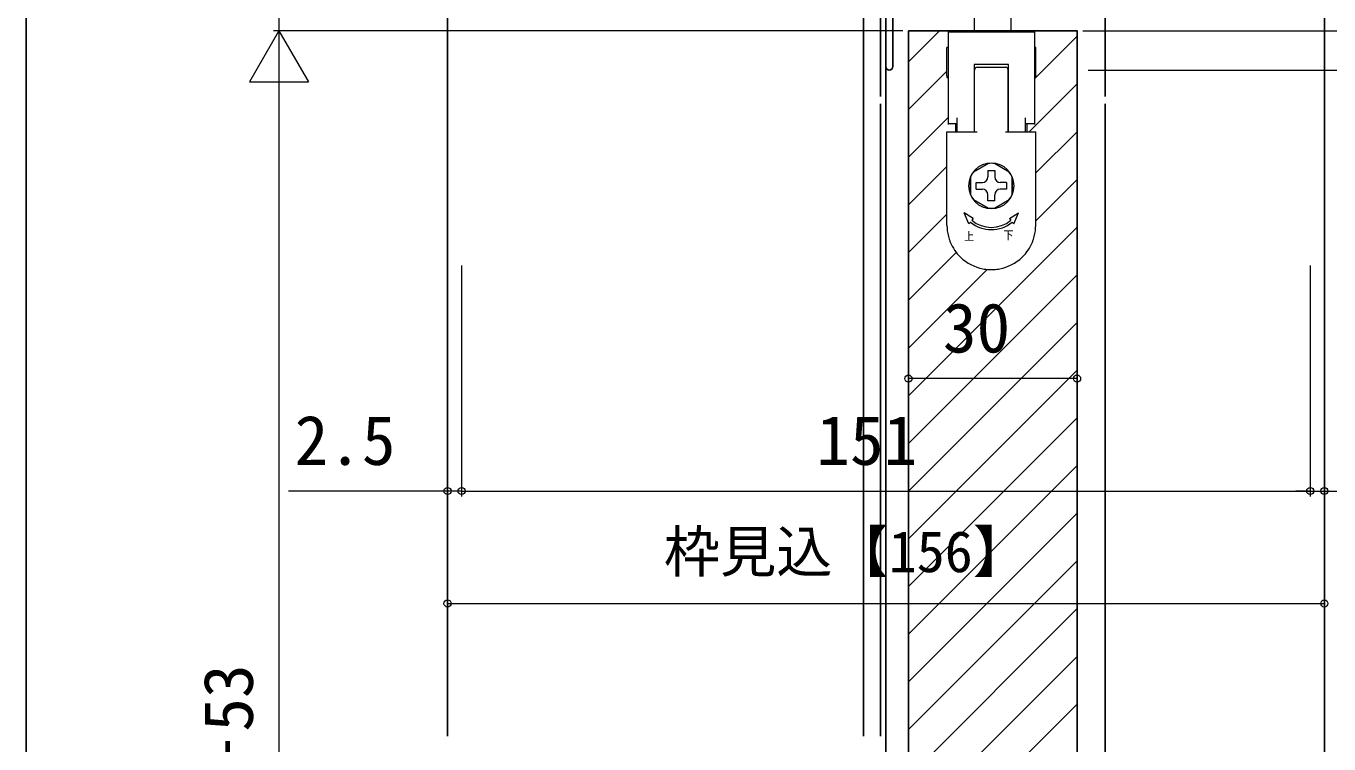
# Model space of a CAD drawing. Units: millimetres, scale not verified. Extents: x -525 to 525, y -783 to 779.
# Drawn here: x -525 to -293.2, y 351.4 to 479.1 of the extents above; entities that cross this region are included whole.
import ezdxf
from ezdxf.enums import TextEntityAlignment as Align

# ---------------------------------------------------------------- set-up
doc = ezdxf.new("R2010")
doc.units = ezdxf.units.MM
doc.header["$LTSCALE"] = 4
for name, color, linetype in [('0-3_YKK_11', 7, 'Continuous'), ('0-4_YKK_12', 2, 'Continuous'), ('0-8_YKK_ZWAK', 7, 'Continuous')]:
    doc.layers.add(name, color=color, linetype=linetype)
doc.layers.add('0-5_YKK_13', color=4, linetype='Continuous', lineweight=18)
doc.layers.add('0-7_YKK_D', color=6, linetype='Continuous', lineweight=18)
doc.styles.add('ＭＳ ゴシック', font='')
doc.styles.get('ＭＳ ゴシック').set_extended_font_data('MS Gothic')

msp = doc.modelspace()

# ---------------------------------------------------------------- linework, layer by layer
at = {"layer": '0-3_YKK_11'}
msp.add_line((-372, 501.3), (-372, 471.9), dxfattribs=at)
msp.add_lwpolyline([(-370.8, 471.9), (-370.8, 494.5), (-367.5, 494.5), (-367.5, 489.5)], dxfattribs=at)
msp.add_arc((-371.4, 471.9), 0.6, 180, 0, dxfattribs=at)
at = {"layer": '0-4_YKK_12'}
for p, q in [((-372, 205.07), (-372, 567.849)), ((-450, 522.3), (-450, 352.802)), ((-294, 522.3), (-294, 222.3)), ((-376, 498.1), (-376, 352.802)), ((-373, 498.217), (-373, 466.604)), ((-333, 498.1), (-333, 466.604)), ((-368, 472.757), (-362.457, 478.3)), ((-354.171, 478.1), (-353.972, 478.3)), ((-345.686, 478.1), (-345.487, 478.3)), ((-345.55, 469.751), (-338, 477.301)), ((-368, 464.272), (-361.15, 471.122)), ((-346.516, 460.3), (-338, 468.816)), ((-373, 465.304), (-373, 352.802)), ((-333, 465.304), (-333, 222.3)), ((-368, 455.787), (-360.95, 462.837)), ((-345.35, 452.981), (-338, 460.331)), ((-368, 447.301), (-361.15, 454.151)), ((-345.35, 444.495), (-338, 451.845)), ((-368, 438.816), (-361.15, 445.666)), ((-368, 413.36), (-338, 443.36)), ((-368, 430.331), (-359.484, 438.847)), ((-368, 421.845), (-354.009, 435.837)), ((-368, 404.875), (-338, 434.875)), ((-368, 396.39), (-338, 426.39)), ((-368, 387.904), (-338, 417.904)), ((-368, 379.419), (-338, 409.419)), ((-368, 370.934), (-338, 400.934)), ((-368, 362.448), (-338, 392.448)), ((-368, 353.963), (-338, 383.963)), ((-368, 345.478), (-338, 375.478)), ((-368, 336.993), (-338, 366.993)), ((-368, 328.507), (-338, 358.507))]:
    msp.add_line(p, q, dxfattribs=at)
msp.add_lwpolyline([(-368, 478.3), (-338, 478.3), (-338, 231.303), (-368, 231.303)], close=True, dxfattribs=at)
at = {"layer": '0-5_YKK_13'}
for p, q in [((-356.25, 478.3), (-356.25, 489.001)), ((-349.75, 478.3), (-349.75, 489.001)), ((-360.95, 478.1), (-345.55, 478.1)), ((-360.95, 478.1), (-360.95, 461.6)), ((-345.55, 478.1), (-345.55, 461.6)), ((-360.95, 475.3), (-361.15, 475.3)), ((-345.35, 471.907), (-345.35, 474.8)), ((-361.15, 471.461), (-361.15, 471.907)), ((-361.15, 470.289), (-361.15, 471.461)), ((-356.3, 472.3), (-356.3, 460.3)), ((-350.2, 472.3), (-356.3, 472.3)), ((-356.25, 470.8), (-356.25, 471.3)), ((-356.25, 470.3), (-356.25, 470.8)), ((-355.75, 471.8), (-350.75, 471.8)), ((-350.25, 470.8), (-350.25, 471.3)), ((-350.2, 460.3), (-350.2, 472.3)), ((-361.15, 470.289), (-361.15, 470.021)), ((-361.15, 470.021), (-361.15, 469.989)), ((-361.15, 469.989), (-360.95, 469.989)), ((-356.3, 469.989), (-356.25, 469.989)), ((-356.25, 470.021), (-356.25, 470.289)), ((-356.25, 469.989), (-356.25, 470.021)), ((-356.25, 469.003), (-356.25, 469.989)), ((-350.25, 470.289), (-350.25, 470.298)), ((-350.25, 469.003), (-350.25, 469.989)), ((-350.25, 469.989), (-350.2, 469.989)), ((-350.25, 466.758), (-350.25, 468.289)), ((-345.55, 469.989), (-345.35, 469.989)), ((-345.35, 470.289), (-345.35, 470.021)), ((-345.35, 470.021), (-345.35, 469.989)), ((-356.25, 466.3), (-356.25, 466.758)), ((-356.25, 466.265), (-356.25, 466.3)), ((-356.25, 462.8), (-356.25, 464.8)), ((-350.25, 462.8), (-350.25, 464.8)), ((-360.95, 461.8), (-359.35, 461.8)), ((-359.575, 460.3), (-359.575, 461.8)), ((-359.35, 460.3), (-359.35, 462.8)), ((-356.25, 461.717), (-356.25, 462.8)), ((-356.25, 461.3), (-356.25, 461.717)), ((-350.25, 461.717), (-350.25, 462.8)), ((-350.25, 461.3), (-350.25, 461.717)), ((-347.15, 460.3), (-347.15, 462.8)), ((-347.15, 461.8), (-345.55, 461.8)), ((-346.925, 461.8), (-346.925, 460.3)), ((-361.15, 460.3), (-359.35, 460.3)), ((-361.15, 456), (-361.15, 460.3)), ((-356.25, 460.3), (-355.75, 460.3)), ((-350.75, 460.3), (-350.25, 460.3)), ((-350.25, 460.8), (-350.25, 461.3)), ((-350.25, 460.3), (-350.25, 460.8)), ((-350.25, 460.3), (-350.2, 460.3)), ((-345.35, 456), (-345.35, 460.3)), ((-361.15, 455), (-361.15, 456)), ((-361.15, 454.126), (-361.15, 455)), ((-353.784, 454.664), (-356.416, 453.145)), ((-350.084, 453.145), (-352.716, 454.664)), ((-345.35, 455), (-345.35, 456)), ((-345.35, 454.126), (-345.35, 455)), ((-361.15, 453.662), (-361.15, 454.126)), ((-361.15, 453.5), (-361.15, 453.662)), ((-357, 452.23), (-357, 449.171)), ((-356.95, 452.22), (-356.95, 449.18)), ((-353.85, 453.4), (-352.65, 453.4)), ((-353.85, 453.4), (-353.85, 452.3)), ((-352.65, 453.4), (-352.65, 452.3)), ((-349.55, 449.18), (-349.55, 452.22)), ((-349.5, 449.171), (-349.5, 452.23)), ((-345.35, 451), (-345.35, 453)), ((-361.15, 450.5), (-361.15, 451)), ((-361.15, 449.5), (-361.15, 449.875)), ((-355.95, 450.1), (-355.95, 451.3)), ((-355.95, 451.3), (-354.85, 451.3)), ((-355.95, 450.1), (-354.85, 450.1)), ((-350.55, 451.3), (-351.65, 451.3)), ((-350.55, 450.1), (-351.65, 450.1)), ((-350.55, 451.3), (-350.55, 450.1)), ((-345.35, 450.5), (-345.35, 451)), ((-345.35, 449.5), (-345.35, 449.875)), ((-361.15, 449.443), (-361.15, 449.5)), ((-361.15, 449.165), (-361.15, 449.443)), ((-361.15, 449.143), (-361.15, 449.165)), ((-361.15, 449), (-361.15, 449.143)), ((-361.15, 448.5), (-361.15, 449)), ((-361.15, 448), (-361.15, 448.5)), ((-361.15, 443.7), (-361.15, 448)), ((-356.416, 448.256), (-353.784, 446.736)), ((-353.85, 448), (-353.85, 449.1)), ((-352.65, 448), (-353.85, 448)), ((-352.716, 446.736), (-350.084, 448.256)), ((-352.65, 448), (-352.65, 449.1)), ((-345.35, 449.443), (-345.35, 449.5)), ((-345.35, 449.165), (-345.35, 449.443)), ((-345.35, 449.143), (-345.35, 449.165)), ((-345.35, 449), (-345.35, 449.143)), ((-345.35, 448.5), (-345.35, 449)), ((-345.35, 448), (-345.35, 448.5)), ((-345.35, 443.7), (-345.35, 448)), ((-357.235, 443.951), (-358.1, 445.9)), ((-356.464, 444.87), (-358.1, 445.9)), ((-350.036, 444.87), (-348.4, 445.9)), ((-349.265, 443.951), (-348.4, 445.9)), ((-357.235, 443.951), (-356.978, 444.257)), ((-356.464, 444.87), (-356.721, 444.564)), ((-350.036, 444.87), (-349.779, 444.564)), ((-349.265, 443.951), (-349.522, 444.257))]:
    msp.add_line(p, q, dxfattribs=at)
for points in [[(-361.15, 471.907), (-361.15, 474.8), (-361.15, 475.3)], [(-345.35, 474.8), (-345.35, 475.3), (-345.55, 475.3)], [(-350.25, 470.298), (-350.25, 470.3), (-350.25, 470.8)], [(-345.35, 470.289), (-345.35, 471.461), (-345.35, 471.907)], [(-356.25, 470.289), (-356.25, 470.298), (-356.25, 470.3)], [(-356.25, 468.503), (-356.25, 468.86), (-356.25, 469.003)], [(-356.25, 466.758), (-356.25, 468.289), (-356.25, 468.503)], [(-350.25, 469.989), (-350.25, 470.021), (-350.25, 470.289)], [(-350.25, 468.289), (-350.25, 468.503), (-350.25, 468.86), (-350.25, 469.003)], [(-356.25, 464.8), (-356.25, 466.258), (-356.25, 466.265)], [(-350.25, 466.265), (-350.25, 466.3), (-350.25, 466.758)], [(-350.25, 464.8), (-350.25, 466.258), (-350.25, 466.265)], [(-359.35, 460.3), (-356.3, 460.3), (-356.25, 460.3)], [(-356.25, 460.3), (-356.25, 460.8), (-356.25, 461.3)], [(-350.2, 460.3), (-347.15, 460.3), (-345.35, 460.3)], [(-361.15, 451), (-361.15, 453), (-361.15, 453.5)], [(-345.35, 453), (-345.35, 453.5), (-345.35, 453.662), (-345.35, 454.126)], [(-361.15, 449.875), (-361.15, 450.339), (-361.15, 450.5)], [(-345.35, 449.875), (-345.35, 450.339), (-345.35, 450.5)]]:
    msp.add_lwpolyline(points, dxfattribs=at)
for centre, radius, start, end in [((-355.75, 471.3), 0.5, 90, 180), ((-350.75, 471.3), 0.5, 0, 90), ((-353.25, 450.7), 4.05, 0, 180), ((-353.25, 450.7), 4, 82.33165, 97.66835), ((-353.25, 450.7), 4.05, 136.2623, 157.80839), ((-353.25, 450.7), 4, 142.33165, 157.66835), ((-354.85, 452.3), 1, 270, 0), ((-351.65, 452.3), 1, 180, 270), ((-353.25, 450.7), 4, 22.33165, 37.82349), ((-353.25, 450.7), 4.05, 180, 0), ((-354.85, 449.1), 1, 0, 90), ((-351.65, 449.1), 1, 90, 180), ((-353.25, 450.7), 4, 202.33165, 217.82349), ((-353.25, 450.7), 4, 322.17651, 337.66835), ((-353.25, 450.7), 4, 262.17651, 277.82349), ((-353.25, 443.7), 7.9, 180, 194.66485), ((-353.25, 448.7), 5.8, 230, 310), ((-353.25, 448.7), 5.4, 230, 310), ((-353.25, 443.7), 7.9, 345.33515, 0), ((-353.25, 443.7), 7.9, 194.66485, 198.44872), ((-353.25, 443.7), 7.9, 198.44872, 202.318), ((-353.25, 443.7), 7.9, 202.318, 225.86911), ((-353.25, 443.7), 7.9, 314.13089, 337.682), ((-353.25, 443.7), 7.9, 337.682, 341.55128), ((-353.25, 443.7), 7.9, 341.55128, 345.33515), ((-353.25, 443.7), 7.9, 225.86911, 226.18003), ((-353.25, 443.7), 7.9, 226.18003, 259.0546), ((-353.25, 443.7), 7.9, 259.0546, 262.72786), ((-353.25, 443.7), 7.9, 262.72786, 270), ((-353.25, 443.7), 7.9, 270, 277.27214), ((-353.25, 443.7), 7.9, 277.27214, 280.9454), ((-353.25, 443.7), 7.9, 280.9454, 313.81997), ((-353.25, 443.7), 7.9, 313.81997, 314.13089)]:
    msp.add_arc(centre, radius, start, end, dxfattribs=at)
at = {"layer": '0-7_YKK_D'}
for p, q in [((-480, 498.3), (-480, 478.3)), ((-480, 478.3), (-485.25, 469.207)), ((-369, 478.3), (-481, 478.3)), ((-370, 478.3), (-481, 478.3)), ((-480, 478.3), (-474.75, 469.207)), ((-480, 478.3), (-480, 460.113)), ((-337, 478.3), (-273, 478.3)), ((-336, 471.3), (-253, 471.3)), ((-328.5, 471.3), (-273, 471.3)), ((-485.25, 469.207), (-474.75, 469.207)), ((-480, 467.8), (-480, 241.803)), ((-450, 436.551), (-450, 395.406)), ((-450, 436.551), (-450, 375.406)), ((-447.5, 436.551), (-447.5, 395.406)), ((-447.5, 436.551), (-447.5, 395.406)), ((-296.5, 436.551), (-296.5, 395.406)), ((-294, 436.551), (-294, 395.406)), ((-294, 436.551), (-294, 375.406)), ((-296.5, 435.551), (-296.5, 395.406)), ((-450, 396.406), (-478.327, 396.406)), ((-447.5, 396.406), (-450, 396.406)), ((-447.5, 396.406), (-444.95, 396.406)), ((-447.5, 396.406), (-296.5, 396.406)), ((-296.5, 396.406), (-299.05, 396.406)), ((-296.5, 396.406), (-294, 396.406)), ((-294, 396.406), (-265.673, 396.406)), ((-450, 376.406), (-294, 376.406))]:
    msp.add_line(p, q, dxfattribs=at)
at = {"layer": '0-7_YKK_D', "color": 1}
for p, q in [((-368, 436.551), (-368, 415.406)), ((-338, 436.551), (-338, 415.406)), ((-338, 416.406), (-368, 416.406))]:
    msp.add_line(p, q, dxfattribs=at)
for centre in [(-368, 416.406), (-338, 416.406)]:
    msp.add_circle(centre, 0.637, dxfattribs=at)
at = {"layer": '0-7_YKK_D'}
for centre in [(-450, 396.406), (-447.5, 396.406), (-447.5, 396.406), (-296.5, 396.406), (-296.5, 396.406), (-294, 396.406), (-450, 376.406), (-294, 376.406)]:
    msp.add_circle(centre, 0.637, dxfattribs=at)
at = {"layer": '0-8_YKK_ZWAK'}
msp.add_line((-525, 746.7), (-525, -783.3), dxfattribs=at)

# ---------------------------------------------------------------- texts
at = {"layer": '0-5_YKK_13', "style": 'ＭＳ ゴシック', "width": 0.9}
for s, p in [('上', (-358.103, 440.557)), ('下', (-351.123, 440.74))]:
    msp.add_text(s, height=1.466, dxfattribs=at).set_placement(p, align=Align.BOTTOM_LEFT)
at = {"layer": '0-7_YKK_D', "color": 1, "style": 'ＭＳ ゴシック'}
msp.add_text('30', height=8.798, dxfattribs=at).set_placement((-361.864, 418.406), align=Align.BOTTOM_LEFT)
at = {"layer": '0-7_YKK_D', "style": 'ＭＳ ゴシック'}
for s, height, p in [('2.5', 8.798, (-477.214, 398.406)), ('151', 8.798, (-384.375, 398.406)), ('枠見込【156】', 7.331, (-411.517, 379.769))]:
    msp.add_text(s, height=height, dxfattribs=at).set_placement(p, align=Align.BOTTOM_LEFT)
msp.add_text('DH＝H－53', height=8.798, rotation=90, dxfattribs=at).set_placement((-482, 311.642), align=Align.BOTTOM_LEFT)

doc.saveas('drawing.dxf')
